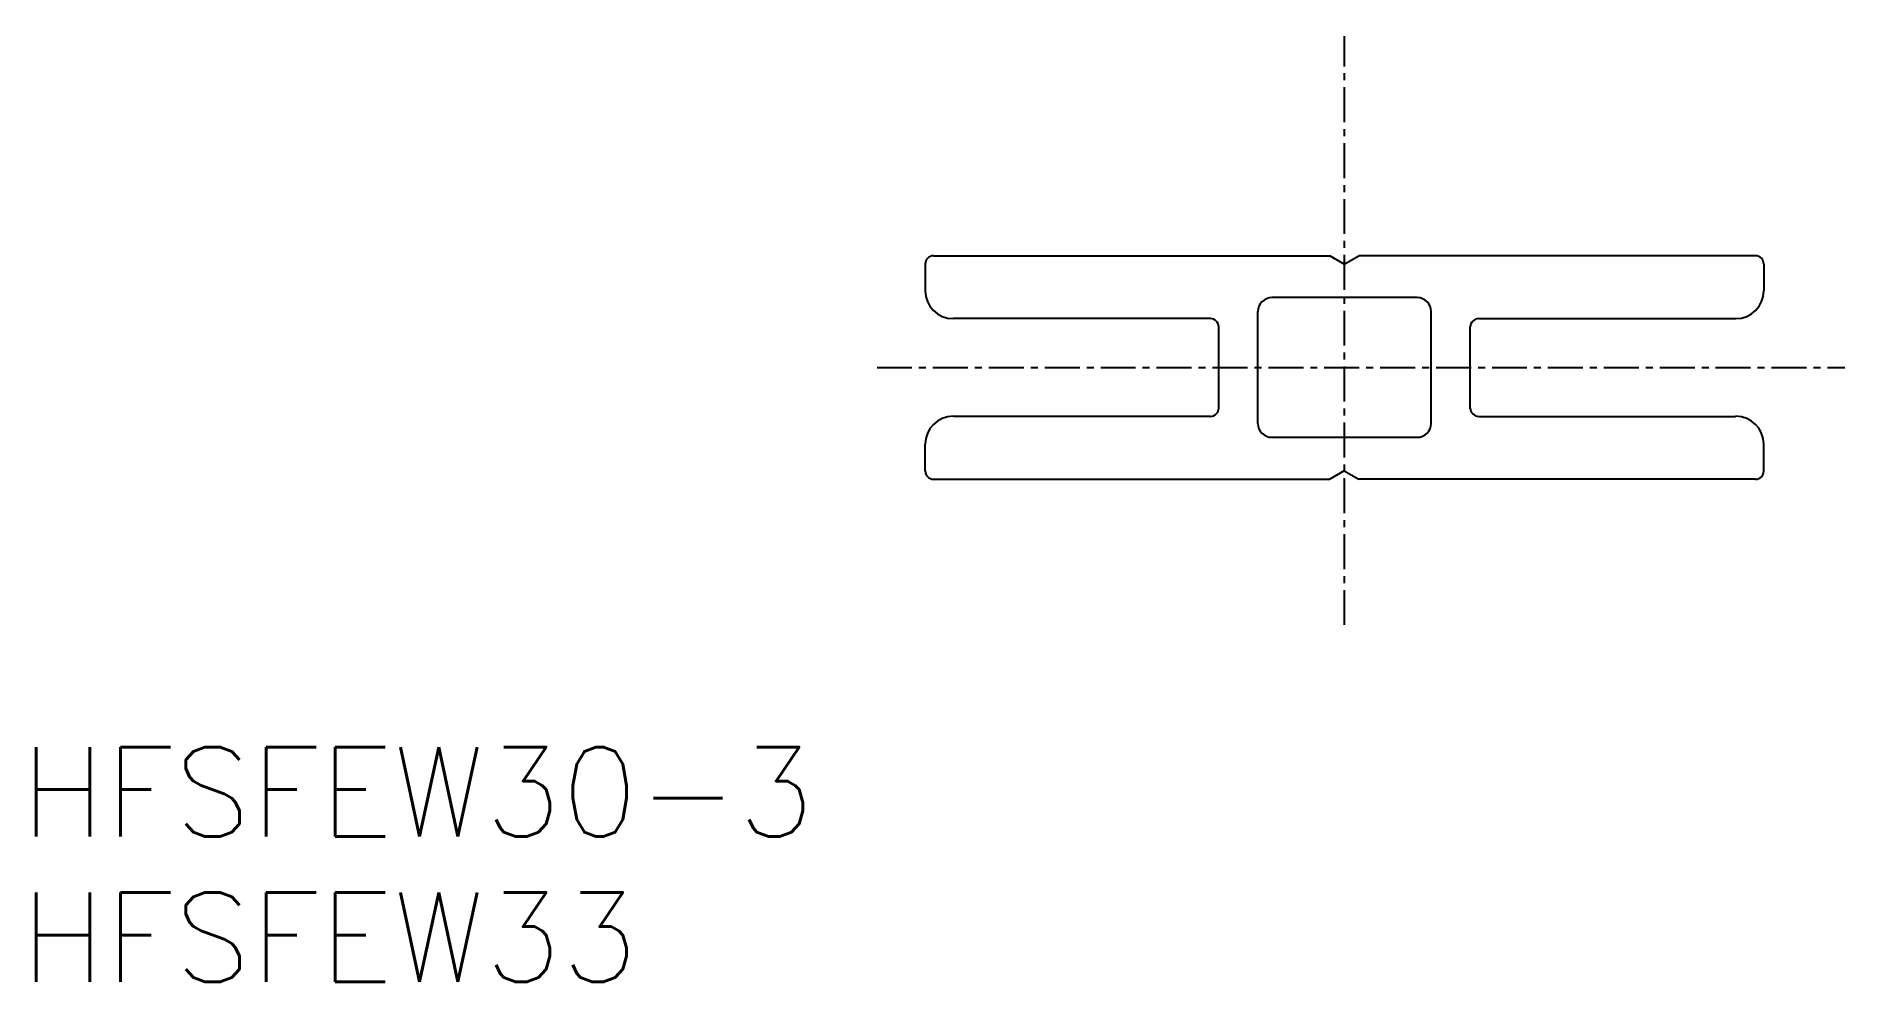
# Model space of a CAD drawing. Extents: x 139.7 to 204.4, y 19.8 to 53.7.
import ezdxf

# ---------------------------------------------------------------- set-up
doc = ezdxf.new("R2010")
doc.units = 0
doc.linetypes.add('CENTER', pattern=[2, 1.25, -0.25, 0.25, -0.25])
doc.layers.get('0').update_dxf_attribs({"linetype": 'CONTINUOUS'})
doc.layers.add('CENTER', color=1, linetype='CENTER')
doc.styles.get("Standard").update_dxf_attribs({"font": 'txt.shx', "bigfont": 'bigfont.shx'})

msp = doc.modelspace()

# ---------------------------------------------------------------- linework, layer by layer
at = {"color": 7, "linetype": 'CONTINUOUS'}
for p, q in [((171.502, 45.532), (171.502, 44.585)), ((171.803, 45.836), (185.973, 45.836)), ((186.493, 45.536), (185.973, 45.836)), ((186.493, 45.536), (187.013, 45.836)), ((201.199, 45.836), (187.013, 45.836)), ((201.502, 45.532), (201.502, 44.585)), ((189.102, 44.336), (183.902, 44.336)), ((181.702, 43.586), (172.512, 43.586)), ((183.402, 39.836), (183.402, 43.836)), ((189.602, 39.836), (189.602, 43.836)), ((191.302, 43.586), (200.493, 43.586)), ((182.002, 40.355), (182.002, 43.286)), ((191.002, 40.355), (191.002, 43.286)), ((181.702, 40.086), (172.512, 40.086)), ((191.302, 40.086), (200.493, 40.086)), ((171.502, 38.14), (171.502, 39.087)), ((183.902, 39.336), (189.102, 39.336)), ((201.502, 38.14), (201.502, 39.087)), ((171.803, 37.836), (185.973, 37.836)), ((186.493, 38.136), (185.973, 37.836)), ((186.493, 38.136), (187.013, 37.836)), ((201.199, 37.836), (187.013, 37.836))]:
    msp.add_line(p, q, dxfattribs=at)
for centre, radius, start, end in [((171.802, 45.535), 0.3, 90, 180), ((201.202, 45.535), 0.3, 0, 90), ((172.502, 44.585), 1, 180, 270), ((183.902, 43.836), 0.5, 90, 180), ((189.102, 43.836), 0.5, 0, 90), ((200.502, 44.585), 1, 270, 0), ((181.702, 43.286), 0.3, 0, 90), ((191.302, 43.286), 0.3, 90, 180), ((181.702, 40.386), 0.3, 270, 0), ((191.302, 40.386), 0.3, 180, 270), ((172.502, 39.087), 1, 90, 180), ((183.902, 39.836), 0.5, 180, 270), ((189.102, 39.836), 0.5, 270, 0), ((200.502, 39.087), 1, 0, 90), ((171.802, 38.137), 0.3, 180, 270), ((201.202, 38.137), 0.3, 270, 0)]:
    msp.add_arc(centre, radius, start, end, dxfattribs=at)
at = {"layer": 'CENTER', "color": 1, "linetype": 'CENTER'}
for p, q in [((186.502, 32.618), (186.502, 53.699)), ((169.779, 41.836), (204.4, 41.836))]:
    msp.add_line(p, q, dxfattribs=at)

# ---------------------------------------------------------------- texts
at = {"color": 7, "linetype": 'CONTINUOUS'}
for s, p in [('HFSFEW30-3', (139.149, 25.044)), ('HFSFEW33', (139.149, 19.839))]:
    msp.add_text(s, height=3.2, dxfattribs=at).set_placement(p)

doc.saveas('drawing.dxf')
